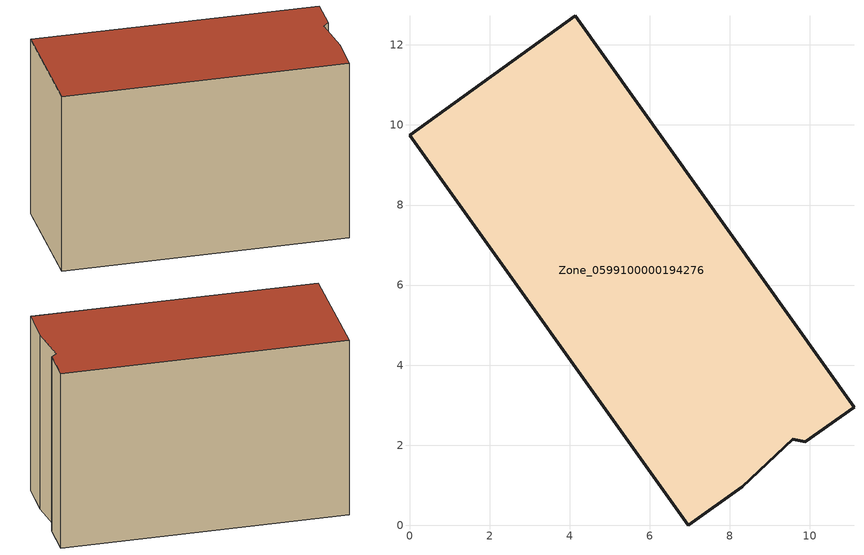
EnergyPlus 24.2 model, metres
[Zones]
Zone_0599100000194276
 floor ground (C_G): 9.88,2.08 9.57,2.15 8.31,0.96 6.97,0 0,9.74 4.13,12.73 11.1,2.95 z0
 wall outside (C_F): 8.31,0.96 9.57,2.15 9.88,2.08 11.1,2.95 4.13,12.73 0,9.74 6.97,0 8.31,0.96 z0:7.97
 roof outside (C_R): 9.57,2.15 9.88,2.08 11.1,2.95 4.13,12.73 0,9.74 6.97,0 8.31,0.96 z7.97
[BUILDING]
Pand.0599100000194276: North Axis=0; Terrain=City; Loads Convergence Tolerance Value=0.04; Temperature Convergence Tolerance Value=0.4; Solar Distribution=FullExterior; Maximum Number of Warmup Days=25; Minimum Number of Warmup Days=1
[Site:Location]
Rotterdam.The.Hague.AP_ZH_NLD Design_Conditions: Latitude=51.96; Longitude=4.45; Time Zone=1; Elevation=-4.5
[SITE:GROUNDTEMPERATURE:BUILDINGSURFACE]
18, 18, 18, 18, 18, 18, 18, 18, 18, 18, 18, 18
[MATERIAL] Thermal Absorptance=0.9; Solar Absorptance=0.7; Visible Absorptance=0.7
Name | Roughness | Thickness | Conductivity | Density | Specific Heat
G.TI.1975-1991 | MediumSmooth | 0.15 | 0.288461 | 540 | 1210
F.TI.1975-1991 | Rough | 0.3 | 0.230769 | 1920 | 840
R.TI.1975-1991 | MediumRough | 0.2 | 0.153846 | 1500 | 1000
[CONSTRUCTION]
C_G: G.TI.1975-1991
C_F: F.TI.1975-1991
C_R: R.TI.1975-1991
[ZONE]
Zone_0599100000194276: Type=1; Multiplier=1; Ceiling Height=Autocalculate; Volume=Autocalculate; Floor Area=autocalculate; Part of Total Floor Area=Yes
[ZONEINFILTRATION:DESIGNFLOWRATE]
Infil_Zone_0599100000194276: Zone or ZoneList or Space or SpaceList=Zone_0599100000194276; Schedule=AlwaysOn; Design Flow Rate Calculation Method=Flow/Area; Flow Rate per Floor Area=0.003; Constant Term Coefficient=1; Temperature Term Coefficient=0; Velocity Term Coefficient=0; Velocity Squared Term Coefficient=0
[HVACTEMPLATE:ZONE:IDEALLOADSAIRSYSTEM]
Zone_0599100000194276: Maximum Heating Supply Air Temperature=50; Minimum Cooling Supply Air Temperature=13; Maximum Heating Supply Air Humidity Ratio=0.0156; Minimum Cooling Supply Air Humidity Ratio=0.0077; Heating Limit=NoLimit; Cooling Limit=NoLimit; Dehumidification Control Type=ConstantSensibleHeatRatio; Cooling Sensible Heat Ratio=0.7; Dehumidification Setpoint=60; Humidification Control Type=None; Humidification Setpoint=30; Outdoor Air Method=None; Outdoor Air Flow Rate per Person=0.00944; Outdoor Air Flow Rate per Zone Floor Area=0; Outdoor Air Flow Rate per Zone=0; Demand Controlled Ventilation Type=None; Outdoor Air Economizer Type=NoEconomizer; Heat Recovery Type=None; Sensible Heat Recovery Effectiveness=0.7; Latent Heat Recovery Effectiveness=0.65
[ZONECONTROL:THERMOSTAT]
ThermostatControl_Zone_0599100000194276: Zone or ZoneList=Zone_0599100000194276; Control Type Schedule=DualSetpointControlType; Control 1=Thermostat_Zone_0599100000194276; Temperature Difference Between Cutout And Setpoint=0
[THERMOSTATSETPOINT:DUALSETPOINT]
Thermostat_Zone_0599100000194276: Heating Setpoint Temperature Schedule=HeatingSetpoint_Zone_0599100000194276; Cooling Setpoint Temperature Schedule=CoolingSetpoint_Zone_0599100000194276
[SCHEDULE:COMPACT]
HeatingSetpoint_Zone_0599100000194276: Through: 12/31, For: AllDays, Until: 24:00, 21
CoolingSetpoint_Zone_0599100000194276: Through: 12/31, For: AllDays, Until: 24:00, 24
DualSetpointControlType: Through: 12/31, For: AllDays, Until: 24:00, 4
AlwaysOn: Through: 12/31, For: AllDays, Until: 24:00, 1
